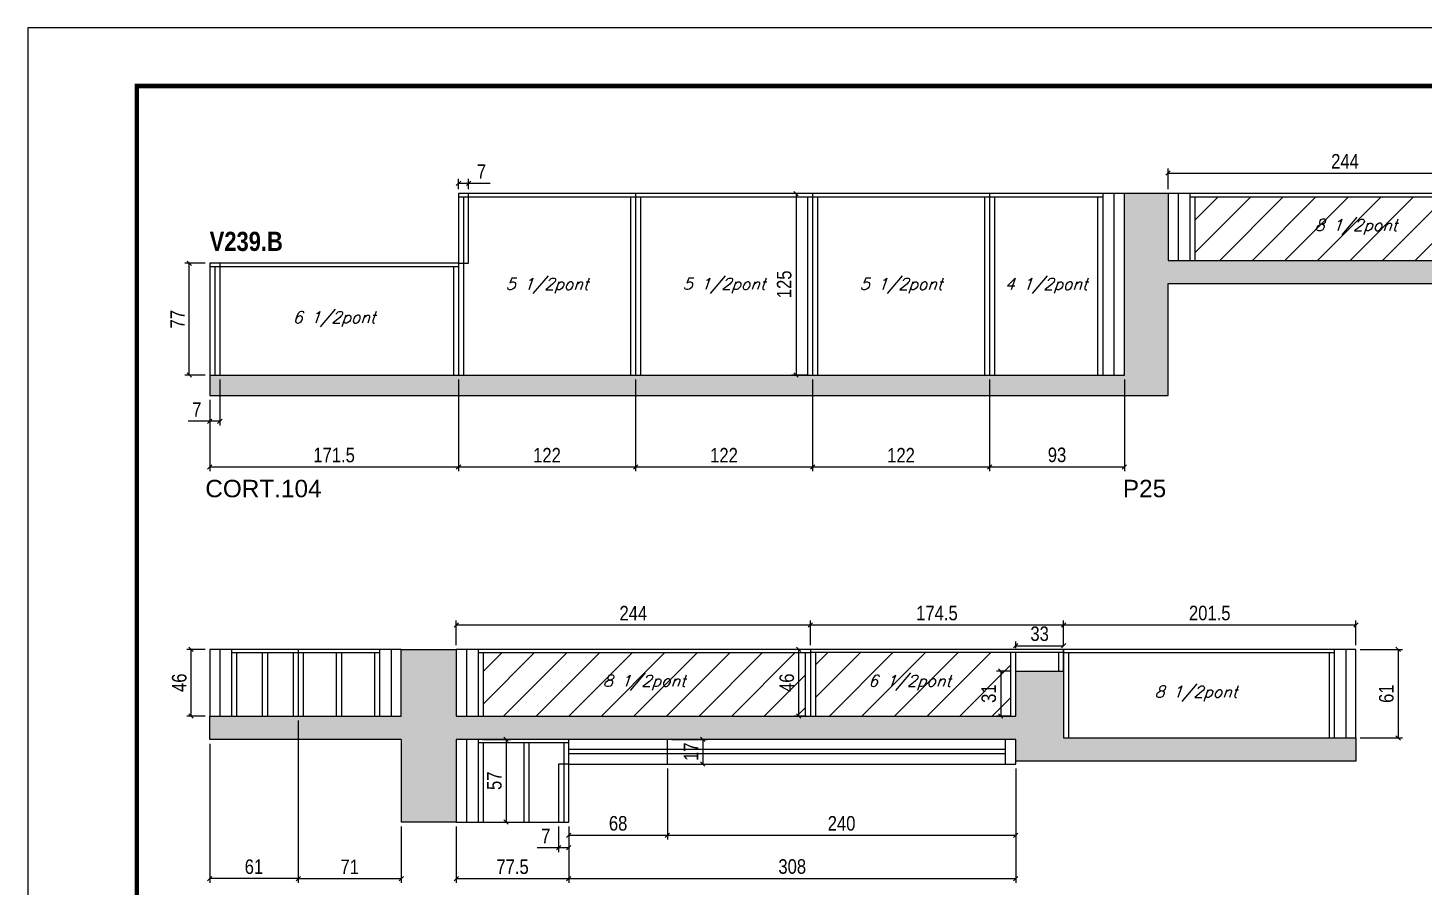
# Model space of a CAD drawing. Extents: x 2603 to 22413, y 1253 to 30260.
# Drawn here: x 2603 to 3565, y 14346 to 14938 of the extents above; entities that cross this region are included whole.
import ezdxf

# ---------------------------------------------------------------- set-up
doc = ezdxf.new("R2010")
doc.units = 0
doc.linetypes.add('DASHED', pattern=[0.75, 0.5, -0.25])
doc.linetypes.add('HIDDEN', pattern=[0.375, 0.25, -0.125])
for name, color, linetype in [('5', 5, 'Continuous'), ('COTA', 241, 'Continuous'), ('NOMENCLATURA', 7, 'Continuous'), ('Painéis', 200, 'Continuous'), ('SARR_2.2x7', 40, 'Continuous'), ('SARR_3.5x7', 81, 'Continuous'), ('texto', 7, 'Continuous')]:
    doc.layers.add(name, color=color, linetype=linetype)
for name, color, linetype, lineweight in [('Folhas', 255, 'Continuous', 9), ('Hachura', 251, 'Continuous', 9), ('SARRAFO DE PRESSAO', 251, 'DASHED', 9)]:
    doc.layers.add(name, color=color, linetype=linetype, lineweight=lineweight)
doc.layers.add('Laje_Perimetro', color=7, linetype='Continuous', plot=False)
doc.styles.add('COTA TECNICA', font='techl___.ttf', dxfattribs={"height": 10})
doc.styles.add('Romans', font='romans.shx')
doc.styles.get("Standard").update_dxf_attribs({"font": 'arial.ttf'})
doc.styles.add('TECNICA', font='techb___.ttf', dxfattribs={"height": 10})
doc.dimstyles.new('PAINEL', dxfattribs={"dimtxt": 10, "dimasz": 3, "dimexe": 3, "dimexo": 3, "dimgap": 3, "dimtad": 1, "dimdec": 1, "dimzin": 12, "dimdsep": 46, "dimtxsty": 'COTA TECNICA', "dimblk1": 'OBLIQUE', "dimblk2": 'OBLIQUE', "dimsah": 1, "dimcen": 0.9, "dimclrd": 4, "dimclre": 4, "dimclrt": 240, "dimadec": 1, "dimazin": 3, "dimtfac": 1, "dimtdec": 1, "dimtmove": 0, "dimatfit": 3, "dimfxl": 1, "dimtolj": 1, "dimtzin": 12, "dimarcsym": 0})
pattern_1 = [(50, (-126418.0314, -5371.0305), (5.46554007, -0.47817257), [0.5715, -6.2865]), (355, (-126418.0314, -5371.0305), (-1.05730264, 5.73170536), [0.4572, -5.02921753]), (100.4514447, (-126417.576, -5371.0704), (4.40823741, 5.25353256), [0.48570026, -5.34270734]), (46.1842, (-126418.0314, -5369.5065), (8.13237123, -1.26126984), [0.85725, -9.42975]), (96.6355576, (-126417.354, -5369.612), (7.122124, 7.42278374), [0.7285507, -8.01406824]), (351.184151, (-126418.031, -5369.5065), (7.122124, 7.42278374), [0.685799, -7.54379196]), (21, (-126417.2694, -5369.8875), (4.54843174, -3.06795595), [0.5715, -6.2865]), (326, (-126417.2694, -5369.8875), (1.85406085, 5.52563898), [0.4572, -5.0292]), (71.451445, (-126416.8904, -5370.143), (6.40249258, 2.45768307), [0.48570026, -5.34269813]), (37.5, (-126418.0314, -5371.0305), (0.092658098, 2.536651166), [0, -4.96824, 0, -5.1054, 0, -5.04825]), (7.5, (-126418.0314, -5371.0305), (2.004589875, 3.005417245), [0, -2.91084, 0, -4.85394, 0, -1.92405]), (327.5, (-126419.7307, -5371.0305), (4.067717855, -0.17186232), [0, -1.905, 0, -5.9436, 0, -7.8867]), (317.5, (-126420.4927, -5371.0305), (4.44387544, 0.76279473), [0, -2.4765, 0, -3.94716, 0, -5.6007])]
pattern_2 = [(45, (-126418.031, -5371.03), (-11.2253202, 11.2253202), [])]

# ---------------------------------------------------------------- blocks, each defined once
blk = doc.blocks.new('9999999999')
at = {"layer": 'Folhas'}
blk.add_lwpolyline([(98138.98, 34190.21), (99623.98, 34190.21), (99623.98, 35240.21), (98138.98, 35240.21)], close=True, dxfattribs=at)
at = {"layer": 'Folhas', "color": 30, "const_width": 3}
blk.add_lwpolyline([(98213.98, 34230.21), (99583.98, 34230.21), (99583.98, 35200.21), (98213.98, 35200.21)], close=True, dxfattribs=at)
blk = doc.blocks.new('_Oblique')
at = {"color": 0, "linetype": 'ByBlock', "lineweight": -2}
blk.add_line((-0.5, -0.5), (0.5, 0.5), dxfattribs=at)
blk = doc.blocks.new('*D1853')
at = {"layer": 'COTA', "color": 4, "linetype": 'ByBlock', "lineweight": -2, "transparency": 16777216}
for p, q in [((2899.72, 14695.57), (2899.72, 14632.31)), ((2728.23, 14681.57), (2728.23, 14632.31)), ((2728.23, 14635.31), (2899.72, 14635.31))]:
    blk.add_line(p, q, dxfattribs=at)
at = {"layer": 'Defpoints', "color": 0, "linetype": 'ByBlock', "transparency": 16777216}
for p in [(2899.72, 14698.57), (2728.23, 14684.57), (2899.72, 14635.31)]:
    blk.add_point(p, dxfattribs=at)
at = {"layer": 'COTA', "color": 4, "linetype": 'ByBlock', "lineweight": -2, "transparency": 16777216, "xscale": 3, "yscale": 3, "zscale": 3, "rotation": 180}
blk.add_blockref('_Oblique', (2728.23, 14635.31), dxfattribs=at)
at = {"layer": 'COTA', "color": 4, "linetype": 'ByBlock', "lineweight": -2, "transparency": 16777216, "xscale": 3, "yscale": 3, "zscale": 3}
blk.add_blockref('_Oblique', (2899.72, 14635.31), dxfattribs=at)
at = {"layer": 'COTA', "color": 240, "linetype": 'ByBlock', "transparency": 16777216, "insert": (2813.98, 14643.42), "char_height": 10, "attachment_point": 5, "style": 'COTA TECNICA'}
blk.add_mtext('\\A1;171.5', dxfattribs=at)
blk = doc.blocks.new('*D1854')
at = {"layer": 'COTA', "color": 4, "linetype": 'ByBlock', "lineweight": -2, "transparency": 16777216}
for p, q in [((2899.72, 14695.57), (2899.72, 14632.31)), ((3021.72, 14695.57), (3021.72, 14632.31)), ((2899.72, 14635.31), (3021.72, 14635.31))]:
    blk.add_line(p, q, dxfattribs=at)
at = {"layer": 'Defpoints', "color": 0, "linetype": 'ByBlock', "transparency": 16777216}
for p in [(2899.72, 14698.57), (3021.72, 14698.57), (3021.72, 14635.31)]:
    blk.add_point(p, dxfattribs=at)
at = {"layer": 'COTA', "color": 4, "linetype": 'ByBlock', "lineweight": -2, "transparency": 16777216, "xscale": 3, "yscale": 3, "zscale": 3, "rotation": 180}
blk.add_blockref('_Oblique', (2899.72, 14635.31), dxfattribs=at)
at = {"layer": 'COTA', "color": 4, "linetype": 'ByBlock', "lineweight": -2, "transparency": 16777216, "xscale": 3, "yscale": 3, "zscale": 3}
blk.add_blockref('_Oblique', (3021.72, 14635.31), dxfattribs=at)
at = {"layer": 'COTA', "color": 240, "linetype": 'ByBlock', "transparency": 16777216, "insert": (2960.72, 14643.37), "char_height": 10, "attachment_point": 5, "style": 'COTA TECNICA'}
blk.add_mtext('\\A1;122', dxfattribs=at)
blk = doc.blocks.new('*D1855')
at = {"layer": 'COTA', "color": 4, "linetype": 'ByBlock', "lineweight": -2, "transparency": 16777216}
for p, q in [((3021.72, 14695.57), (3021.72, 14632.31)), ((3143.72, 14695.57), (3143.72, 14632.31)), ((3021.72, 14635.31), (3143.72, 14635.31))]:
    blk.add_line(p, q, dxfattribs=at)
at = {"layer": 'Defpoints', "color": 0, "linetype": 'ByBlock', "transparency": 16777216}
for p in [(3021.72, 14698.57), (3143.72, 14698.57), (3143.72, 14635.31)]:
    blk.add_point(p, dxfattribs=at)
at = {"layer": 'COTA', "color": 4, "linetype": 'ByBlock', "lineweight": -2, "transparency": 16777216, "xscale": 3, "yscale": 3, "zscale": 3, "rotation": 180}
blk.add_blockref('_Oblique', (3021.72, 14635.31), dxfattribs=at)
at = {"layer": 'COTA', "color": 4, "linetype": 'ByBlock', "lineweight": -2, "transparency": 16777216, "xscale": 3, "yscale": 3, "zscale": 3}
blk.add_blockref('_Oblique', (3143.72, 14635.31), dxfattribs=at)
at = {"layer": 'COTA', "color": 240, "linetype": 'ByBlock', "transparency": 16777216, "insert": (3082.72, 14643.37), "char_height": 10, "attachment_point": 5, "style": 'COTA TECNICA'}
blk.add_mtext('\\A1;122', dxfattribs=at)
blk = doc.blocks.new('*D1856')
at = {"layer": 'COTA', "color": 4, "linetype": 'ByBlock', "lineweight": -2, "transparency": 16777216}
for p, q in [((3143.72, 14695.57), (3143.72, 14632.31)), ((3265.72, 14695.57), (3265.72, 14632.31)), ((3143.72, 14635.31), (3265.72, 14635.31))]:
    blk.add_line(p, q, dxfattribs=at)
at = {"layer": 'Defpoints', "color": 0, "linetype": 'ByBlock', "transparency": 16777216}
for p in [(3143.72, 14698.57), (3265.72, 14698.57), (3265.72, 14635.31)]:
    blk.add_point(p, dxfattribs=at)
at = {"layer": 'COTA', "color": 4, "linetype": 'ByBlock', "lineweight": -2, "transparency": 16777216, "xscale": 3, "yscale": 3, "zscale": 3, "rotation": 180}
blk.add_blockref('_Oblique', (3143.72, 14635.31), dxfattribs=at)
at = {"layer": 'COTA', "color": 4, "linetype": 'ByBlock', "lineweight": -2, "transparency": 16777216, "xscale": 3, "yscale": 3, "zscale": 3}
blk.add_blockref('_Oblique', (3265.72, 14635.31), dxfattribs=at)
at = {"layer": 'COTA', "color": 240, "linetype": 'ByBlock', "transparency": 16777216, "insert": (3204.72, 14643.37), "char_height": 10, "attachment_point": 5, "style": 'COTA TECNICA'}
blk.add_mtext('\\A1;122', dxfattribs=at)
blk = doc.blocks.new('*D1857')
at = {"layer": 'COTA', "color": 4, "linetype": 'ByBlock', "lineweight": -2, "transparency": 16777216}
for p, q in [((3265.72, 14695.57), (3265.72, 14632.31)), ((3358.72, 14695.57), (3358.72, 14632.31)), ((3265.72, 14635.31), (3358.72, 14635.31))]:
    blk.add_line(p, q, dxfattribs=at)
at = {"layer": 'Defpoints', "color": 0, "linetype": 'ByBlock', "transparency": 16777216}
for p in [(3265.72, 14698.57), (3358.72, 14698.57), (3358.72, 14635.31)]:
    blk.add_point(p, dxfattribs=at)
at = {"layer": 'COTA', "color": 4, "linetype": 'ByBlock', "lineweight": -2, "transparency": 16777216, "xscale": 3, "yscale": 3, "zscale": 3, "rotation": 180}
blk.add_blockref('_Oblique', (3265.72, 14635.31), dxfattribs=at)
at = {"layer": 'COTA', "color": 4, "linetype": 'ByBlock', "lineweight": -2, "transparency": 16777216, "xscale": 3, "yscale": 3, "zscale": 3}
blk.add_blockref('_Oblique', (3358.72, 14635.31), dxfattribs=at)
at = {"layer": 'COTA', "color": 240, "linetype": 'ByBlock', "transparency": 16777216, "insert": (3312.22, 14643.56), "char_height": 10, "attachment_point": 5, "style": 'COTA TECNICA'}
blk.add_mtext('\\A1;93', dxfattribs=at)
blk = doc.blocks.new('*D1858')
at = {"layer": 'COTA', "color": 4, "linetype": 'ByBlock', "lineweight": -2, "transparency": 16777216}
for p, q in [((2725.23, 14775.57), (2711.16, 14775.57)), ((2714.16, 14698.57), (2714.16, 14775.57)), ((2725.23, 14698.57), (2711.16, 14698.57))]:
    blk.add_line(p, q, dxfattribs=at)
at = {"layer": 'Defpoints', "color": 0, "linetype": 'ByBlock', "transparency": 16777216}
for p in [(2714.16, 14775.57), (2728.23, 14775.57), (2728.23, 14698.57)]:
    blk.add_point(p, dxfattribs=at)
at = {"layer": 'COTA', "color": 4, "linetype": 'ByBlock', "lineweight": -2, "transparency": 16777216, "xscale": 3, "yscale": 3, "zscale": 3}
for p, rotation in [((2714.16, 14775.57), 90), ((2714.16, 14698.57), 270)]:
    blk.add_blockref('_Oblique', p, dxfattribs=dict(at, rotation=rotation))
at = {"layer": 'COTA', "color": 240, "linetype": 'ByBlock', "transparency": 16777216, "insert": (2706.09, 14737.07), "char_height": 10, "attachment_point": 5, "rotation": 90, "style": 'COTA TECNICA'}
blk.add_mtext('\\A1;77', dxfattribs=at)
blk = doc.blocks.new('*D1861')
at = {"layer": 'COTA', "color": 4, "linetype": 'ByBlock', "lineweight": -2, "transparency": 16777216}
for p, q in [((3140.73, 14823.57), (3129.33, 14823.57)), ((3132.33, 14823.57), (3132.33, 14698.57)), ((3140.72, 14698.57), (3129.33, 14698.57))]:
    blk.add_line(p, q, dxfattribs=at)
at = {"layer": 'Defpoints', "color": 0, "linetype": 'ByBlock', "transparency": 16777216}
for p in [(3143.73, 14823.57), (3132.33, 14698.57), (3143.72, 14698.57)]:
    blk.add_point(p, dxfattribs=at)
at = {"layer": 'COTA', "color": 4, "linetype": 'ByBlock', "lineweight": -2, "transparency": 16777216, "xscale": 3, "yscale": 3, "zscale": 3}
for p, rotation in [((3132.33, 14823.57), 90), ((3132.33, 14698.57), 270)]:
    blk.add_blockref('_Oblique', p, dxfattribs=dict(at, rotation=rotation))
at = {"layer": 'COTA', "color": 240, "linetype": 'ByBlock', "transparency": 16777216, "insert": (3124.22, 14761.07), "char_height": 10, "attachment_point": 5, "rotation": 90, "style": 'COTA TECNICA'}
blk.add_mtext('\\A1;125', dxfattribs=at)
blk = doc.blocks.new('*D1862')
at = {"layer": 'COTA', "color": 4, "linetype": 'ByBlock', "lineweight": -2, "transparency": 16777216}
for p, q in [((3388.72, 14826.57), (3388.72, 14840.77)), ((3388.72, 14837.77), (3632.72, 14837.77)), ((3632.72, 14826.57), (3632.72, 14840.77))]:
    blk.add_line(p, q, dxfattribs=at)
at = {"layer": 'Defpoints', "color": 0, "linetype": 'ByBlock', "transparency": 16777216}
for p in [(3632.72, 14837.77), (3388.72, 14823.57), (3632.72, 14823.57)]:
    blk.add_point(p, dxfattribs=at)
at = {"layer": 'COTA', "color": 4, "linetype": 'ByBlock', "lineweight": -2, "transparency": 16777216, "xscale": 3, "yscale": 3, "zscale": 3, "rotation": 180}
blk.add_blockref('_Oblique', (3388.72, 14837.77), dxfattribs=at)
at = {"layer": 'COTA', "color": 4, "linetype": 'ByBlock', "lineweight": -2, "transparency": 16777216, "xscale": 3, "yscale": 3, "zscale": 3}
blk.add_blockref('_Oblique', (3632.72, 14837.77), dxfattribs=at)
at = {"layer": 'COTA', "color": 240, "linetype": 'ByBlock', "transparency": 16777216, "insert": (3510.72, 14845.84), "char_height": 10, "attachment_point": 5, "style": 'COTA TECNICA'}
blk.add_mtext('\\A1;244', dxfattribs=at)
blk = doc.blocks.new('*D1865')
at = {"layer": 'COTA', "color": 4, "linetype": 'ByBlock', "lineweight": -2, "transparency": 16777216}
for p, q in [((2789.23, 14460.62), (2789.23, 14348.75)), ((2860.23, 14387.62), (2860.23, 14348.75)), ((2789.23, 14351.75), (2860.23, 14351.75))]:
    blk.add_line(p, q, dxfattribs=at)
at = {"layer": 'Defpoints', "color": 0, "linetype": 'ByBlock', "transparency": 16777216}
for p in [(2789.23, 14463.62), (2860.23, 14390.62), (2860.23, 14351.75)]:
    blk.add_point(p, dxfattribs=at)
at = {"layer": 'COTA', "color": 4, "linetype": 'ByBlock', "lineweight": -2, "transparency": 16777216, "xscale": 3, "yscale": 3, "zscale": 3, "rotation": 180}
blk.add_blockref('_Oblique', (2789.23, 14351.75), dxfattribs=at)
at = {"layer": 'COTA', "color": 4, "linetype": 'ByBlock', "lineweight": -2, "transparency": 16777216, "xscale": 3, "yscale": 3, "zscale": 3}
blk.add_blockref('_Oblique', (2860.23, 14351.75), dxfattribs=at)
at = {"layer": 'COTA', "color": 240, "linetype": 'ByBlock', "transparency": 16777216, "insert": (2824.73, 14359.82), "char_height": 10, "attachment_point": 5, "style": 'COTA TECNICA'}
blk.add_mtext('\\A1;71', dxfattribs=at)
blk = doc.blocks.new('*D1866')
at = {"layer": 'COTA', "color": 4, "linetype": 'ByBlock', "lineweight": -2, "transparency": 16777216}
for p, q in [((2898.23, 14387.62), (2898.23, 14348.75)), ((2975.73, 14387.62), (2975.73, 14348.75)), ((2898.23, 14351.75), (2975.73, 14351.75))]:
    blk.add_line(p, q, dxfattribs=at)
at = {"layer": 'Defpoints', "color": 0, "linetype": 'ByBlock', "transparency": 16777216}
for p in [(2898.23, 14390.62), (2975.73, 14390.62), (2975.73, 14351.75)]:
    blk.add_point(p, dxfattribs=at)
at = {"layer": 'COTA', "color": 4, "linetype": 'ByBlock', "lineweight": -2, "transparency": 16777216, "xscale": 3, "yscale": 3, "zscale": 3, "rotation": 180}
blk.add_blockref('_Oblique', (2898.23, 14351.75), dxfattribs=at)
at = {"layer": 'COTA', "color": 4, "linetype": 'ByBlock', "lineweight": -2, "transparency": 16777216, "xscale": 3, "yscale": 3, "zscale": 3}
blk.add_blockref('_Oblique', (2975.73, 14351.75), dxfattribs=at)
at = {"layer": 'COTA', "color": 240, "linetype": 'ByBlock', "transparency": 16777216, "insert": (2936.98, 14359.86), "char_height": 10, "attachment_point": 5, "style": 'COTA TECNICA'}
blk.add_mtext('\\A1;77.5', dxfattribs=at)
blk = doc.blocks.new('*D1838')
at = {"layer": 'COTA', "color": 4, "linetype": 'ByBlock', "lineweight": -2, "transparency": 16777216}
for p, q in [((2968.73, 14387.62), (2968.73, 14370)), ((2975.73, 14387.62), (2975.73, 14370)), ((2968.73, 14373), (2954, 14373)), ((2975.73, 14373), (2968.73, 14373))]:
    blk.add_line(p, q, dxfattribs=at)
at = {"layer": 'Defpoints', "color": 0, "linetype": 'ByBlock', "transparency": 16777216}
for p in [(2968.73, 14390.62), (2975.73, 14390.62), (2968.73, 14373)]:
    blk.add_point(p, dxfattribs=at)
at = {"layer": 'COTA', "color": 4, "linetype": 'ByBlock', "lineweight": -2, "transparency": 16777216, "xscale": 3, "yscale": 3, "zscale": 3, "rotation": 180}
blk.add_blockref('_Oblique', (2968.73, 14373), dxfattribs=at)
at = {"layer": 'COTA', "color": 4, "linetype": 'ByBlock', "lineweight": -2, "transparency": 16777216, "xscale": 3, "yscale": 3, "zscale": 3}
blk.add_blockref('_Oblique', (2975.73, 14373), dxfattribs=at)
at = {"layer": 'COTA', "color": 240, "linetype": 'ByBlock', "transparency": 16777216, "insert": (2959.86, 14381.07), "char_height": 10, "attachment_point": 5, "style": 'COTA TECNICA'}
blk.add_mtext('\\A1;7', dxfattribs=at)
blk = doc.blocks.new('*D341')
at = {"layer": 'COTA', "color": 4, "linetype": 'ByBlock', "lineweight": -2, "transparency": 16777216}
for p, q in [((3043.73, 14427.62), (3043.73, 14378.62)), ((2975.73, 14387.62), (2975.73, 14378.62)), ((2975.73, 14381.62), (3043.73, 14381.62))]:
    blk.add_line(p, q, dxfattribs=at)
at = {"layer": 'Defpoints', "color": 0, "linetype": 'ByBlock', "transparency": 16777216}
for p in [(3043.73, 14430.62), (2975.73, 14390.62), (3043.73, 14381.62)]:
    blk.add_point(p, dxfattribs=at)
at = {"layer": 'COTA', "color": 4, "linetype": 'ByBlock', "lineweight": -2, "transparency": 16777216, "xscale": 3, "yscale": 3, "zscale": 3, "rotation": 180}
blk.add_blockref('_Oblique', (2975.73, 14381.62), dxfattribs=at)
at = {"layer": 'COTA', "color": 4, "linetype": 'ByBlock', "lineweight": -2, "transparency": 16777216, "xscale": 3, "yscale": 3, "zscale": 3}
blk.add_blockref('_Oblique', (3043.73, 14381.62), dxfattribs=at)
at = {"layer": 'COTA', "color": 240, "linetype": 'ByBlock', "transparency": 16777216, "insert": (3009.73, 14389.74), "char_height": 10, "attachment_point": 5, "style": 'COTA TECNICA'}
blk.add_mtext('\\A1;68', dxfattribs=at)
blk = doc.blocks.new('*D1839')
at = {"layer": 'COTA', "color": 4, "linetype": 'ByBlock', "lineweight": -2, "transparency": 16777216}
for p, q in [((3043.73, 14427.62), (3043.73, 14378.62)), ((3283.73, 14427.62), (3283.73, 14378.62)), ((3043.73, 14381.62), (3283.73, 14381.62))]:
    blk.add_line(p, q, dxfattribs=at)
at = {"layer": 'Defpoints', "color": 0, "linetype": 'ByBlock', "transparency": 16777216}
for p in [(3043.73, 14430.62), (3283.73, 14430.62), (3283.73, 14381.62)]:
    blk.add_point(p, dxfattribs=at)
at = {"layer": 'COTA', "color": 4, "linetype": 'ByBlock', "lineweight": -2, "transparency": 16777216, "xscale": 3, "yscale": 3, "zscale": 3, "rotation": 180}
blk.add_blockref('_Oblique', (3043.73, 14381.62), dxfattribs=at)
at = {"layer": 'COTA', "color": 4, "linetype": 'ByBlock', "lineweight": -2, "transparency": 16777216, "xscale": 3, "yscale": 3, "zscale": 3}
blk.add_blockref('_Oblique', (3283.73, 14381.62), dxfattribs=at)
at = {"layer": 'COTA', "color": 240, "linetype": 'ByBlock', "transparency": 16777216, "insert": (3163.73, 14389.72), "char_height": 10, "attachment_point": 5, "style": 'COTA TECNICA'}
blk.add_mtext('\\A1;240', dxfattribs=at)
blk = doc.blocks.new('*D1840')
at = {"layer": 'COTA', "color": 4, "linetype": 'ByBlock', "lineweight": -2, "transparency": 16777216}
for p, q in [((3283.73, 14427.62), (3283.73, 14348.75)), ((2975.73, 14387.62), (2975.73, 14348.75)), ((2975.73, 14351.75), (3283.73, 14351.75))]:
    blk.add_line(p, q, dxfattribs=at)
at = {"layer": 'Defpoints', "color": 0, "linetype": 'ByBlock', "transparency": 16777216}
for p in [(3283.73, 14430.62), (2975.73, 14390.62), (3283.73, 14351.75)]:
    blk.add_point(p, dxfattribs=at)
at = {"layer": 'COTA', "color": 4, "linetype": 'ByBlock', "lineweight": -2, "transparency": 16777216, "xscale": 3, "yscale": 3, "zscale": 3, "rotation": 180}
blk.add_blockref('_Oblique', (2975.73, 14351.75), dxfattribs=at)
at = {"layer": 'COTA', "color": 4, "linetype": 'ByBlock', "lineweight": -2, "transparency": 16777216, "xscale": 3, "yscale": 3, "zscale": 3}
blk.add_blockref('_Oblique', (3283.73, 14351.75), dxfattribs=at)
at = {"layer": 'COTA', "color": 240, "linetype": 'ByBlock', "transparency": 16777216, "insert": (3129.73, 14359.99), "char_height": 10, "attachment_point": 5, "style": 'COTA TECNICA'}
blk.add_mtext('\\A1;308', dxfattribs=at)
blk = doc.blocks.new('*D1841')
at = {"layer": 'COTA', "color": 4, "linetype": 'ByBlock', "lineweight": -2, "transparency": 16777216}
for p, q in [((3046.73, 14447.62), (3071.07, 14447.62)), ((3068.07, 14447.62), (3068.07, 14430.62)), ((3046.73, 14430.62), (3071.07, 14430.62))]:
    blk.add_line(p, q, dxfattribs=at)
at = {"layer": 'Defpoints', "color": 0, "linetype": 'ByBlock', "transparency": 16777216}
for p in [(3043.73, 14447.62), (3043.73, 14430.62), (3068.07, 14430.62)]:
    blk.add_point(p, dxfattribs=at)
at = {"layer": 'COTA', "color": 4, "linetype": 'ByBlock', "lineweight": -2, "transparency": 16777216, "xscale": 3, "yscale": 3, "zscale": 3}
for p, rotation in [((3068.07, 14447.62), 90), ((3068.07, 14430.62), 270)]:
    blk.add_blockref('_Oblique', p, dxfattribs=dict(at, rotation=rotation))
at = {"layer": 'COTA', "color": 240, "linetype": 'ByBlock', "transparency": 16777216, "insert": (3060, 14439.12), "char_height": 10, "attachment_point": 5, "rotation": 90, "style": 'COTA TECNICA'}
blk.add_mtext('\\A1;17', dxfattribs=at)
blk = doc.blocks.new('*D342')
at = {"layer": 'COTA', "color": 4, "linetype": 'ByBlock', "lineweight": -2, "transparency": 16777216}
for p, q in [((2725.23, 14509.62), (2712.41, 14509.62)), ((2715.41, 14463.62), (2715.41, 14509.62)), ((2725.23, 14463.62), (2712.41, 14463.62))]:
    blk.add_line(p, q, dxfattribs=at)
at = {"layer": 'Defpoints', "color": 0, "linetype": 'ByBlock', "transparency": 16777216}
for p in [(2715.41, 14509.62), (2728.23, 14509.62), (2728.23, 14463.62)]:
    blk.add_point(p, dxfattribs=at)
at = {"layer": 'COTA', "color": 4, "linetype": 'ByBlock', "lineweight": -2, "transparency": 16777216, "xscale": 3, "yscale": 3, "zscale": 3}
for p, rotation in [((2715.41, 14509.62), 90), ((2715.41, 14463.62), 270)]:
    blk.add_blockref('_Oblique', p, dxfattribs=dict(at, rotation=rotation))
at = {"layer": 'COTA', "color": 240, "linetype": 'ByBlock', "transparency": 16777216, "insert": (2707.31, 14486.62), "char_height": 10, "attachment_point": 5, "rotation": 90, "style": 'COTA TECNICA'}
blk.add_mtext('\\A1;46', dxfattribs=at)
blk = doc.blocks.new('*D1842')
at = {"layer": 'COTA', "color": 4, "linetype": 'ByBlock', "lineweight": -2, "transparency": 16777216}
for p, q in [((2898.23, 14512.62), (2898.23, 14529.49)), ((2898.23, 14526.49), (3142.23, 14526.49)), ((3142.23, 14512.62), (3142.23, 14529.49))]:
    blk.add_line(p, q, dxfattribs=at)
at = {"layer": 'Defpoints', "color": 0, "linetype": 'ByBlock', "transparency": 16777216}
for p in [(3142.23, 14526.49), (2898.23, 14509.62), (3142.23, 14509.62)]:
    blk.add_point(p, dxfattribs=at)
at = {"layer": 'COTA', "color": 4, "linetype": 'ByBlock', "lineweight": -2, "transparency": 16777216, "xscale": 3, "yscale": 3, "zscale": 3, "rotation": 180}
blk.add_blockref('_Oblique', (2898.23, 14526.49), dxfattribs=at)
at = {"layer": 'COTA', "color": 4, "linetype": 'ByBlock', "lineweight": -2, "transparency": 16777216, "xscale": 3, "yscale": 3, "zscale": 3}
blk.add_blockref('_Oblique', (3142.23, 14526.49), dxfattribs=at)
at = {"layer": 'COTA', "color": 240, "linetype": 'ByBlock', "transparency": 16777216, "insert": (3020.23, 14534.56), "char_height": 10, "attachment_point": 5, "style": 'COTA TECNICA'}
blk.add_mtext('\\A1;244', dxfattribs=at)
blk = doc.blocks.new('*D1843')
at = {"layer": 'COTA', "color": 4, "linetype": 'ByBlock', "lineweight": -2, "transparency": 16777216}
for p, q in [((3142.23, 14512.62), (3142.23, 14529.49)), ((3142.23, 14526.49), (3316.73, 14526.49)), ((3316.73, 14512.62), (3316.73, 14529.49))]:
    blk.add_line(p, q, dxfattribs=at)
at = {"layer": 'Defpoints', "color": 0, "linetype": 'ByBlock', "transparency": 16777216}
for p in [(3316.73, 14526.49), (3142.23, 14509.62), (3316.73, 14509.62)]:
    blk.add_point(p, dxfattribs=at)
at = {"layer": 'COTA', "color": 4, "linetype": 'ByBlock', "lineweight": -2, "transparency": 16777216, "xscale": 3, "yscale": 3, "zscale": 3, "rotation": 180}
blk.add_blockref('_Oblique', (3142.23, 14526.49), dxfattribs=at)
at = {"layer": 'COTA', "color": 4, "linetype": 'ByBlock', "lineweight": -2, "transparency": 16777216, "xscale": 3, "yscale": 3, "zscale": 3}
blk.add_blockref('_Oblique', (3316.73, 14526.49), dxfattribs=at)
at = {"layer": 'COTA', "color": 240, "linetype": 'ByBlock', "transparency": 16777216, "insert": (3229.48, 14534.6), "char_height": 10, "attachment_point": 5, "style": 'COTA TECNICA'}
blk.add_mtext('\\A1;174.5', dxfattribs=at)
blk = doc.blocks.new('*D1844')
at = {"layer": 'COTA', "color": 4, "linetype": 'ByBlock', "lineweight": -2, "transparency": 16777216}
for p, q in [((3316.73, 14512.62), (3316.73, 14529.49)), ((3316.73, 14526.49), (3518.23, 14526.49)), ((3518.23, 14512.62), (3518.23, 14529.49))]:
    blk.add_line(p, q, dxfattribs=at)
at = {"layer": 'Defpoints', "color": 0, "linetype": 'ByBlock', "transparency": 16777216}
for p in [(3518.23, 14526.49), (3316.73, 14509.62), (3518.23, 14509.62)]:
    blk.add_point(p, dxfattribs=at)
at = {"layer": 'COTA', "color": 4, "linetype": 'ByBlock', "lineweight": -2, "transparency": 16777216, "xscale": 3, "yscale": 3, "zscale": 3, "rotation": 180}
blk.add_blockref('_Oblique', (3316.73, 14526.49), dxfattribs=at)
at = {"layer": 'COTA', "color": 4, "linetype": 'ByBlock', "lineweight": -2, "transparency": 16777216, "xscale": 3, "yscale": 3, "zscale": 3}
blk.add_blockref('_Oblique', (3518.23, 14526.49), dxfattribs=at)
at = {"layer": 'COTA', "color": 240, "linetype": 'ByBlock', "transparency": 16777216, "insert": (3417.48, 14534.6), "char_height": 10, "attachment_point": 5, "style": 'COTA TECNICA'}
blk.add_mtext('\\A1;201.5', dxfattribs=at)
blk = doc.blocks.new('*D1845')
at = {"layer": 'COTA', "color": 4, "linetype": 'ByBlock', "lineweight": -2, "transparency": 16777216}
for p, q in [((3521.23, 14509.62), (3550.35, 14509.62)), ((3547.35, 14509.62), (3547.35, 14448.62)), ((3521.23, 14448.62), (3550.35, 14448.62))]:
    blk.add_line(p, q, dxfattribs=at)
at = {"layer": 'Defpoints', "color": 0, "linetype": 'ByBlock', "transparency": 16777216}
for p in [(3518.23, 14509.62), (3518.23, 14448.62), (3547.35, 14448.62)]:
    blk.add_point(p, dxfattribs=at)
at = {"layer": 'COTA', "color": 4, "linetype": 'ByBlock', "lineweight": -2, "transparency": 16777216, "xscale": 3, "yscale": 3, "zscale": 3}
for p, rotation in [((3547.35, 14509.62), 90), ((3547.35, 14448.62), 270)]:
    blk.add_blockref('_Oblique', p, dxfattribs=dict(at, rotation=rotation))
at = {"layer": 'COTA', "color": 240, "linetype": 'ByBlock', "transparency": 16777216, "insert": (3539.25, 14479.12), "char_height": 10, "attachment_point": 5, "rotation": 90, "style": 'COTA TECNICA'}
blk.add_mtext('\\A1;61', dxfattribs=at)
blk = doc.blocks.new('*D1846')
at = {"layer": 'COTA', "color": 4, "linetype": 'ByBlock', "lineweight": -2, "transparency": 16777216}
for p, q in [((3280.73, 14494.62), (3270.44, 14494.62)), ((3273.44, 14494.62), (3273.44, 14463.62)), ((3280.73, 14463.62), (3270.44, 14463.62))]:
    blk.add_line(p, q, dxfattribs=at)
at = {"layer": 'Defpoints', "color": 0, "linetype": 'ByBlock', "transparency": 16777216}
for p in [(3283.73, 14494.62), (3273.44, 14463.62), (3283.73, 14463.62)]:
    blk.add_point(p, dxfattribs=at)
at = {"layer": 'COTA', "color": 4, "linetype": 'ByBlock', "lineweight": -2, "transparency": 16777216, "xscale": 3, "yscale": 3, "zscale": 3}
for p, rotation in [((3273.44, 14494.62), 90), ((3273.44, 14463.62), 270)]:
    blk.add_blockref('_Oblique', p, dxfattribs=dict(at, rotation=rotation))
at = {"layer": 'COTA', "color": 240, "linetype": 'ByBlock', "transparency": 16777216, "insert": (3265.22, 14479.12), "char_height": 10, "attachment_point": 5, "rotation": 90, "style": 'COTA TECNICA'}
blk.add_mtext('\\A1;31', dxfattribs=at)
blk = doc.blocks.new('*D1847')
at = {"layer": 'COTA', "color": 4, "linetype": 'ByBlock', "lineweight": -2, "transparency": 16777216}
for p, q in [((3283.73, 14510.42), (3283.73, 14515.14)), ((3283.73, 14512.14), (3316.73, 14512.14)), ((3316.73, 14512.62), (3316.73, 14515.14))]:
    blk.add_line(p, q, dxfattribs=at)
at = {"layer": 'Defpoints', "color": 0, "linetype": 'ByBlock', "transparency": 16777216}
for p in [(3316.73, 14512.14), (3283.73, 14507.42), (3316.73, 14509.62)]:
    blk.add_point(p, dxfattribs=at)
at = {"layer": 'COTA', "color": 4, "linetype": 'ByBlock', "lineweight": -2, "transparency": 16777216, "xscale": 3, "yscale": 3, "zscale": 3, "rotation": 180}
blk.add_blockref('_Oblique', (3283.73, 14512.14), dxfattribs=at)
at = {"layer": 'COTA', "color": 4, "linetype": 'ByBlock', "lineweight": -2, "transparency": 16777216, "xscale": 3, "yscale": 3, "zscale": 3}
blk.add_blockref('_Oblique', (3316.73, 14512.14), dxfattribs=at)
at = {"layer": 'COTA', "color": 240, "linetype": 'ByBlock', "transparency": 16777216, "insert": (3300.23, 14520.36), "char_height": 10, "attachment_point": 5, "style": 'COTA TECNICA'}
blk.add_mtext('\\A1;33', dxfattribs=at)
blk = doc.blocks.new('*D1848')
at = {"layer": 'COTA', "color": 4, "linetype": 'ByBlock', "lineweight": -2, "transparency": 16777216}
for p, q in [((3139.23, 14509.62), (3131.12, 14509.62)), ((3134.12, 14509.62), (3134.12, 14463.62)), ((3139.23, 14463.62), (3131.12, 14463.62))]:
    blk.add_line(p, q, dxfattribs=at)
at = {"layer": 'Defpoints', "color": 0, "linetype": 'ByBlock', "transparency": 16777216}
for p in [(3142.23, 14509.62), (3134.12, 14463.62), (3142.23, 14463.62)]:
    blk.add_point(p, dxfattribs=at)
at = {"layer": 'COTA', "color": 4, "linetype": 'ByBlock', "lineweight": -2, "transparency": 16777216, "xscale": 3, "yscale": 3, "zscale": 3}
for p, rotation in [((3134.12, 14509.62), 90), ((3134.12, 14463.62), 270)]:
    blk.add_blockref('_Oblique', p, dxfattribs=dict(at, rotation=rotation))
at = {"layer": 'COTA', "color": 240, "linetype": 'ByBlock', "transparency": 16777216, "insert": (3126.02, 14486.62), "char_height": 10, "attachment_point": 5, "rotation": 90, "style": 'COTA TECNICA'}
blk.add_mtext('\\A1;46', dxfattribs=at)
blk = doc.blocks.new('*D1849')
at = {"layer": 'COTA', "color": 4, "linetype": 'ByBlock', "lineweight": -2, "transparency": 16777216}
for p, q in [((2916.23, 14447.62), (2935.56, 14447.62)), ((2932.56, 14447.62), (2932.56, 14390.62)), ((2916.23, 14390.62), (2935.56, 14390.62))]:
    blk.add_line(p, q, dxfattribs=at)
at = {"layer": 'Defpoints', "color": 0, "linetype": 'ByBlock', "transparency": 16777216}
for p in [(2913.23, 14447.62), (2913.23, 14390.62), (2932.56, 14390.62)]:
    blk.add_point(p, dxfattribs=at)
at = {"layer": 'COTA', "color": 4, "linetype": 'ByBlock', "lineweight": -2, "transparency": 16777216, "xscale": 3, "yscale": 3, "zscale": 3}
for p, rotation in [((2932.56, 14447.62), 90), ((2932.56, 14390.62), 270)]:
    blk.add_blockref('_Oblique', p, dxfattribs=dict(at, rotation=rotation))
at = {"layer": 'COTA', "color": 240, "linetype": 'ByBlock', "transparency": 16777216, "insert": (2924.45, 14419.12), "char_height": 10, "attachment_point": 5, "rotation": 90, "style": 'COTA TECNICA'}
blk.add_mtext('\\A1;57', dxfattribs=at)
blk = doc.blocks.new('*D1850')
at = {"layer": 'COTA', "color": 4, "linetype": 'ByBlock', "lineweight": -2, "transparency": 16777216}
for p, q in [((2735.23, 14695.57), (2735.23, 14663.74)), ((2728.23, 14681.57), (2728.23, 14663.74)), ((2728.23, 14666.74), (2713.5, 14666.74)), ((2735.23, 14666.74), (2728.23, 14666.74))]:
    blk.add_line(p, q, dxfattribs=at)
at = {"layer": 'Defpoints', "color": 0, "linetype": 'ByBlock', "transparency": 16777216}
for p in [(2735.23, 14698.57), (2728.23, 14684.57), (2728.23, 14666.74)]:
    blk.add_point(p, dxfattribs=at)
at = {"layer": 'COTA', "color": 4, "linetype": 'ByBlock', "lineweight": -2, "transparency": 16777216, "xscale": 3, "yscale": 3, "zscale": 3, "rotation": 180}
blk.add_blockref('_Oblique', (2728.23, 14666.74), dxfattribs=at)
at = {"layer": 'COTA', "color": 4, "linetype": 'ByBlock', "lineweight": -2, "transparency": 16777216, "xscale": 3, "yscale": 3, "zscale": 3}
blk.add_blockref('_Oblique', (2735.23, 14666.74), dxfattribs=at)
at = {"layer": 'COTA', "color": 240, "linetype": 'ByBlock', "transparency": 16777216, "insert": (2719.36, 14674.82), "char_height": 10, "attachment_point": 5, "style": 'COTA TECNICA'}
blk.add_mtext('\\A1;7', dxfattribs=at)
blk = doc.blocks.new('*D1851')
at = {"layer": 'COTA', "color": 4, "linetype": 'ByBlock', "lineweight": -2, "transparency": 16777216}
for p, q in [((2899.73, 14826.57), (2899.73, 14833.7)), ((2899.73, 14830.7), (2906.72, 14830.7)), ((2906.72, 14826.57), (2906.72, 14833.7)), ((2906.72, 14830.7), (2921.46, 14830.7))]:
    blk.add_line(p, q, dxfattribs=at)
at = {"layer": 'Defpoints', "color": 0, "linetype": 'ByBlock', "transparency": 16777216}
for p in [(2906.72, 14830.7), (2899.73, 14823.57), (2906.72, 14823.57)]:
    blk.add_point(p, dxfattribs=at)
at = {"layer": 'COTA', "color": 4, "linetype": 'ByBlock', "lineweight": -2, "transparency": 16777216, "xscale": 3, "yscale": 3, "zscale": 3, "rotation": 180}
blk.add_blockref('_Oblique', (2899.73, 14830.7), dxfattribs=at)
at = {"layer": 'COTA', "color": 4, "linetype": 'ByBlock', "lineweight": -2, "transparency": 16777216, "xscale": 3, "yscale": 3, "zscale": 3}
blk.add_blockref('_Oblique', (2906.72, 14830.7), dxfattribs=at)
at = {"layer": 'COTA', "color": 240, "linetype": 'ByBlock', "transparency": 16777216, "insert": (2915.59, 14838.77), "char_height": 10, "attachment_point": 5, "style": 'COTA TECNICA'}
blk.add_mtext('\\A1;7', dxfattribs=at)
blk = doc.blocks.new('*D1461')
at = {"layer": 'COTA', "color": 4, "linetype": 'ByBlock', "lineweight": -2, "transparency": 16777216}
for p, q in [((2789.23, 14460.62), (2789.23, 14348.75)), ((2728.23, 14444.62), (2728.23, 14348.75)), ((2789.23, 14351.75), (2728.23, 14351.75))]:
    blk.add_line(p, q, dxfattribs=at)
at = {"layer": 'Defpoints', "color": 0, "linetype": 'ByBlock', "transparency": 16777216}
for p in [(2789.23, 14463.62), (2728.23, 14447.62), (2728.23, 14351.75)]:
    blk.add_point(p, dxfattribs=at)
at = {"layer": 'COTA', "color": 4, "linetype": 'ByBlock', "lineweight": -2, "transparency": 16777216, "xscale": 3, "yscale": 3, "zscale": 3, "rotation": 180}
blk.add_blockref('_Oblique', (2728.23, 14351.75), dxfattribs=at)
at = {"layer": 'COTA', "color": 4, "linetype": 'ByBlock', "lineweight": -2, "transparency": 16777216, "xscale": 3, "yscale": 3, "zscale": 3}
blk.add_blockref('_Oblique', (2789.23, 14351.75), dxfattribs=at)
at = {"layer": 'COTA', "color": 240, "linetype": 'ByBlock', "transparency": 16777216, "insert": (2758.73, 14359.85), "char_height": 10, "attachment_point": 5, "style": 'COTA TECNICA'}
blk.add_mtext('\\A1;61', dxfattribs=at)

msp = doc.modelspace()

# ---------------------------------------------------------------- hatches: boundary and pattern name
at = {"layer": 'COTA', "linetype": 'ByBlock'}
h = msp.add_hatch(dxfattribs=at)
h.set_pattern_fill('AR-CONC', color=256, scale=0.03)
h.set_pattern_definition(pattern_1)
h.paths.add_polyline_path([(3388.72, 14761.57), (3988.72, 14761.57), (3988.72, 14777.57), (3388.72, 14777.57), (3388.72, 14823.57), (3358.72, 14823.57), (3358.72, 14698.57), (2728.23, 14698.57), (2728.23, 14684.57), (3388.72, 14684.57)])
h = msp.add_hatch(dxfattribs=at)
h.set_pattern_fill('AR-CONC', color=256, scale=0.03)
h.set_pattern_definition(pattern_1)
h.paths.add_polyline_path([(3283.73, 14447.62), (3283.73, 14432.62), (3518.23, 14432.62), (3518.23, 14448.62), (3316.73, 14448.62), (3316.73, 14494.62), (3283.73, 14494.62), (3283.73, 14463.62), (2898.23, 14463.62), (2898.23, 14509.62), (2860.23, 14509.62), (2860.23, 14463.62), (2728.23, 14463.62), (2728.23, 14447.62), (2860.23, 14447.62), (2860.23, 14390.62), (2898.23, 14390.62), (2898.23, 14447.62), (2975.73, 14447.62)])
at = {"layer": 'Hachura', "linetype": 'ByBlock'}
h = msp.add_hatch(dxfattribs=at)
h.set_pattern_fill('ANSI31', color=256, scale=5)
h.set_pattern_definition(pattern_2)
h.paths.add_polyline_path([(3407.22, 14821.37), (3407.22, 14777.57), (3629.22, 14777.57), (3629.22, 14821.37)])
h.paths.add_polyline_path([(3636.22, 14821.37), (3636.22, 14777.57), (3873.22, 14777.57), (3873.22, 14821.37)])
h.paths.add_polyline_path([(3880.22, 14821.37), (3880.22, 14777.57), (3970.22, 14777.57), (3970.22, 14821.37)])
h = msp.add_hatch(dxfattribs=at)
h.set_pattern_fill('ANSI31', color=256, scale=5)
h.set_pattern_definition(pattern_2)
h.paths.add_polyline_path([(2916.73, 14507.42), (2916.73, 14463.62), (3138.73, 14463.62), (3138.73, 14507.42)])
h.paths.add_polyline_path([(3145.73, 14463.62), (3280.23, 14463.62), (3280.23, 14507.42), (3145.73, 14507.42)])

# ---------------------------------------------------------------- linework, layer by layer
at = {"layer": 'COTA', "linetype": 'ByBlock'}
for p, q in [((3388.72, 14823.57), (3358.72, 14823.57)), ((2899.72, 14775.57), (2906.72, 14775.57)), ((3388.72, 14684.57), (3388.72, 14761.57)), ((3388.72, 14761.57), (3988.72, 14761.57)), ((2728.23, 14698.57), (2728.23, 14684.57)), ((2728.23, 14684.57), (3388.72, 14684.57)), ((2860.23, 14509.62), (2898.23, 14509.62)), ((3283.73, 14494.62), (3283.73, 14507.42)), ((2728.23, 14447.62), (2728.23, 14463.62)), ((2860.23, 14447.62), (2728.23, 14447.62)), ((2860.23, 14447.62), (2860.23, 14390.62)), ((3518.23, 14448.62), (3518.23, 14432.62)), ((2975.73, 14430.62), (2968.73, 14430.62)), ((3518.23, 14432.62), (3283.73, 14432.62)), ((2898.23, 14390.62), (2860.23, 14390.62))]:
    msp.add_line(p, q, dxfattribs=at)
at = {"layer": 'Laje_Perimetro'}
msp.add_lwpolyline([(4087.97, 14937.7), (2602.97, 14937.7), (2602.97, 13887.7), (4087.97, 13887.7)], close=True, dxfattribs=at)
at = {"layer": 'Painéis', "linetype": 'Continuous'}
for p, q in [((2899.73, 14823.57), (2899.72, 14698.57)), ((3358.72, 14823.57), (2899.73, 14823.57)), ((3021.73, 14823.57), (3021.72, 14698.57)), ((3143.73, 14823.57), (3143.72, 14698.57)), ((3265.73, 14823.57), (3265.72, 14698.57)), ((3358.72, 14698.57), (3358.72, 14823.57)), ((3988.72, 14823.57), (3388.72, 14823.57)), ((3388.72, 14823.57), (3388.72, 14777.57)), ((2899.72, 14775.57), (2728.23, 14775.57)), ((2728.23, 14775.57), (2728.23, 14698.57)), ((3388.72, 14777.57), (3988.72, 14777.57)), ((2728.23, 14698.57), (3358.72, 14698.57)), ((2860.23, 14509.62), (2728.23, 14509.62)), ((2728.23, 14509.62), (2728.23, 14463.62)), ((2789.23, 14509.62), (2789.23, 14463.62)), ((2860.23, 14463.62), (2860.23, 14509.62)), ((3142.23, 14509.62), (3142.23, 14463.62)), ((2728.23, 14463.62), (2860.23, 14463.62)), ((3283.73, 14447.62), (2975.73, 14447.62)), ((3043.73, 14430.62), (3043.73, 14447.62)), ((3283.73, 14430.62), (3283.73, 14447.62)), ((2975.73, 14430.62), (3283.73, 14430.62))]:
    msp.add_line(p, q, dxfattribs=at)
for points in [[(3283.73, 14494.62), (3316.73, 14494.62), (3316.73, 14509.62), (2898.23, 14509.62), (2898.23, 14463.62), (3283.73, 14463.62)], [(3518.23, 14509.62), (3316.73, 14509.62), (3316.73, 14448.62), (3518.23, 14448.62)], [(2975.73, 14447.62), (2898.23, 14447.62), (2898.23, 14390.62), (2975.73, 14390.62)]]:
    msp.add_lwpolyline(points, close=True, dxfattribs=at)
at = {"layer": 'SARR_2.2x7', "linetype": 'Continuous'}
for p, q in [((2899.73, 14821.37), (3021.73, 14821.37)), ((3021.73, 14821.38), (3143.73, 14821.38)), ((3143.73, 14821.37), (3265.73, 14821.37)), ((3265.73, 14821.37), (3343.72, 14821.37)), ((3351.72, 14698.57), (3351.72, 14823.57)), ((3395.72, 14823.57), (3395.72, 14777.57)), ((3403.72, 14821.37), (3632.72, 14821.37)), ((2728.23, 14773.37), (2899.72, 14773.37)), ((2735.23, 14509.62), (2735.23, 14463.62)), ((2743.23, 14507.42), (2789.23, 14507.42)), ((2789.23, 14507.42), (2845.23, 14507.42)), ((2853.23, 14509.62), (2853.23, 14463.62)), ((2905.23, 14509.62), (2905.23, 14463.62)), ((2913.23, 14507.42), (3142.23, 14507.42)), ((3316.73, 14507.42), (3142.23, 14507.42)), ((3316.73, 14507.42), (3503.23, 14507.42)), ((3511.23, 14509.62), (3511.23, 14448.62)), ((2905.23, 14447.62), (2905.23, 14390.62)), ((2913.23, 14445.42), (2975.73, 14445.42)), ((3276.73, 14430.62), (3276.73, 14447.62)), ((3276.73, 14440.62), (2975.73, 14440.62)), ((3276.73, 14437.62), (2975.73, 14437.62))]:
    msp.add_line(p, q, dxfattribs=at)
at = {"layer": 'SARR_2.2x7', "linetype": 'HIDDEN'}
for p, q in [((2906.72, 14775.57), (2906.72, 14823.57)), ((2735.23, 14775.57), (2735.23, 14698.57)), ((2968.73, 14430.62), (2968.73, 14390.62))]:
    msp.add_line(p, q, dxfattribs=at)
at = {"layer": 'SARR_3.5x7'}
for p, q in [((2903.23, 14821.37), (2903.23, 14698.57)), ((3018.23, 14821.37), (3018.23, 14698.57)), ((3025.23, 14821.38), (3025.23, 14698.58)), ((3140.23, 14821.38), (3140.23, 14698.58)), ((3147.23, 14821.37), (3147.23, 14698.57)), ((3262.23, 14821.37), (3262.23, 14698.57)), ((3269.23, 14821.37), (3269.23, 14698.57)), ((3340.22, 14821.37), (3340.22, 14698.57)), ((3343.72, 14823.57), (3343.72, 14698.57)), ((3403.72, 14823.57), (3403.72, 14777.57)), ((3407.22, 14821.37), (3407.22, 14777.57)), ((2731.73, 14773.37), (2731.73, 14698.57)), ((2896.22, 14773.37), (2896.22, 14698.57)), ((2743.23, 14509.62), (2743.23, 14463.62)), ((2746.73, 14507.42), (2746.73, 14463.62)), ((2764.5, 14507.42), (2764.5, 14463.62)), ((2768, 14507.42), (2768, 14463.62)), ((2785.73, 14507.42), (2785.73, 14463.62)), ((2792.73, 14507.42), (2792.73, 14463.62)), ((2815.5, 14507.42), (2815.5, 14463.62)), ((2819, 14507.42), (2819, 14463.62)), ((2841.73, 14507.42), (2841.73, 14463.62)), ((2845.23, 14509.62), (2845.23, 14463.62)), ((2913.23, 14509.62), (2913.23, 14463.62)), ((2916.73, 14507.42), (2916.73, 14463.62)), ((3138.73, 14507.42), (3138.73, 14463.62)), ((3145.73, 14507.42), (3145.73, 14463.62)), ((3280.23, 14507.42), (3280.23, 14463.62)), ((3313.23, 14507.42), (3313.23, 14494.62)), ((3320.23, 14507.42), (3320.23, 14448.62)), ((3499.73, 14507.42), (3499.73, 14448.62)), ((3503.23, 14509.62), (3503.23, 14448.62)), ((2913.23, 14447.62), (2913.23, 14390.62)), ((2916.73, 14445.42), (2916.73, 14390.62)), ((2944.81, 14445.42), (2944.81, 14390.62)), ((2948.31, 14445.42), (2948.31, 14390.62)), ((2972.23, 14445.42), (2972.23, 14390.62))]:
    msp.add_line(p, q, dxfattribs=at)

# ---------------------------------------------------------------- block references
at = {"layer": 'SARRAFO DE PRESSAO', "color": 6, "linetype": 'ByBlock'}
msp.add_blockref('9999999999', (-95536.01, -20302.51), dxfattribs=at)

# ---------------------------------------------------------------- texts
at = {"layer": '5', "linetype": 'Continuous'}
for s, p in [('CORT.104', (2725.23, 14614.41)), ('P25', (3357.63, 14614.41))]:
    msp.add_text(s, height=12, rotation=0.00004, dxfattribs=at).set_placement(p)
at = {"layer": 'NOMENCLATURA', "style": 'TECNICA'}
msp.add_text('V239.B', height=13.2, dxfattribs=at).set_placement((2728.23, 14784.09))
at = {"layer": 'texto', "color": 2, "char_height": 8, "attachment_point": 5, "style": 'Romans'}
for s, insert in [('{\\Q19;\\C256;8 1/2pont}', (3518.22, 14800.57)), ('{\\Q19;\\C256;5 1/2pont}', (2960.73, 14760.07)), ('{\\Q19;\\C256;5 1/2pont}', (3082.73, 14760.08)), ('{\\Q19;\\C256;5 1/2pont}', (3204.73, 14760.07)), ('{\\Q19;\\C256;4 1/2pont}', (3304.73, 14760.07)), ('{\\Q19;\\C256;6 1/2pont}', (2813.98, 14737.07)), ('{\\Q19;\\C256;8 1/2pont}', (3027.73, 14486.62)), ('{\\Q19;\\C256;6 1/2pont}', (3210.61, 14486.62)), ('{\\Q19;\\C256;8 1/2pont}', (3407.98, 14479.12))]:
    msp.add_mtext(s, dxfattribs=dict(at, insert=insert))

# ---------------------------------------------------------------- dimensions: what is measured, and where the dimension line sits
at = {"layer": 'COTA', "linetype": 'ByBlock'}
for base, p1, p2, picture, middle in [((3632.72, 14837.77), (3388.72, 14823.57), (3632.72, 14823.57), '*D1862', (3510.72, 14845.84)), ((2906.72, 14830.7), (2899.73, 14823.57), (2906.72, 14823.57), '*D1851', (2915.59, 14838.77)), ((2728.23, 14666.74), (2735.23, 14698.57), (2728.23, 14684.57), '*D1850', (2719.36, 14674.82)), ((2899.72, 14635.31), (2728.23, 14684.57), (2899.72, 14698.57), '*D1853', (2813.98, 14643.42)), ((3142.23, 14526.49), (2898.23, 14509.62), (3142.23, 14509.62), '*D1842', (3020.23, 14534.56)), ((3316.73, 14512.14), (3283.73, 14507.42), (3316.73, 14509.62), '*D1847', (3300.23, 14520.36)), ((2728.23, 14351.75), (2789.23, 14463.62), (2728.23, 14447.62), '*D1461', (2758.73, 14359.85)), ((2860.23, 14351.75), (2789.23, 14463.62), (2860.23, 14390.62), '*D1865', (2824.73, 14359.82)), ((3043.73, 14381.62), (2975.73, 14390.62), (3043.73, 14430.62), '*D341', (3009.73, 14389.74)), ((3283.73, 14351.75), (2975.73, 14390.62), (3283.73, 14430.62), '*D1840', (3129.73, 14359.99)), ((3283.73, 14381.62), (3043.73, 14430.62), (3283.73, 14430.62), '*D1839', (3163.73, 14389.72)), ((2975.73, 14351.75), (2898.23, 14390.62), (2975.73, 14390.62), '*D1866', (2936.98, 14359.86)), ((2968.73, 14373), (2975.73, 14390.62), (2968.73, 14390.62), '*D1838', (2959.86, 14381.07))]:
    dim = msp.add_linear_dim(base=base, p1=p1, p2=p2, dimstyle='PAINEL', dxfattribs=at)
    dim.commit()
    dim.dimension.update_dxf_attribs({"geometry": picture, "text_midpoint": middle})
for base, p1, p2, picture, middle in [((3132.33, 14698.57), (3143.73, 14823.57), (3143.72, 14698.57), '*D1861', (3124.22, 14761.07)), ((2714.16, 14775.57), (2728.23, 14698.57), (2728.23, 14775.57), '*D1858', (2706.09, 14737.07)), ((2715.41, 14509.62), (2728.23, 14463.62), (2728.23, 14509.62), '*D342', (2707.31, 14486.62)), ((3134.12, 14463.62), (3142.23, 14509.62), (3142.23, 14463.62), '*D1848', (3126.02, 14486.62)), ((3547.35, 14448.62), (3518.23, 14509.62), (3518.23, 14448.62), '*D1845', (3539.25, 14479.12)), ((3273.44, 14463.62), (3283.73, 14494.62), (3283.73, 14463.62), '*D1846', (3265.22, 14479.12)), ((2932.56, 14390.62), (2913.23, 14447.62), (2913.23, 14390.62), '*D1849', (2924.45, 14419.12)), ((3068.07, 14430.62), (3043.73, 14447.62), (3043.73, 14430.62), '*D1841', (3060, 14439.12))]:
    dim = msp.add_linear_dim(base=base, p1=p1, p2=p2, angle=90, dimstyle='PAINEL', dxfattribs=at)
    dim.commit()
    dim.dimension.update_dxf_attribs({"geometry": picture, "text_midpoint": middle})
for base, p1, p2, picture, middle in [((3021.72, 14635.31), (2899.72, 14698.57), (3021.72, 14698.57), '*D1854', (2960.72, 14643.37)), ((3143.72, 14635.31), (3021.72, 14698.57), (3143.72, 14698.57), '*D1855', (3082.72, 14643.37)), ((3265.72, 14635.31), (3143.72, 14698.57), (3265.72, 14698.57), '*D1856', (3204.72, 14643.37)), ((3358.72, 14635.31), (3265.72, 14698.57), (3358.72, 14698.57), '*D1857', (3312.22, 14643.56)), ((3316.73, 14526.49), (3142.23, 14509.62), (3316.73, 14509.62), '*D1843', (3229.48, 14534.6)), ((3518.23, 14526.49), (3316.73, 14509.62), (3518.23, 14509.62), '*D1844', (3417.48, 14534.6))]:
    dim = msp.add_linear_dim(base=base, p1=p1, p2=p2, dimstyle='PAINEL', override={"dimtmove": 1}, dxfattribs=at)
    dim.commit()
    dim.dimension.update_dxf_attribs({"geometry": picture, "text_midpoint": middle})

doc.saveas('drawing.dxf')
